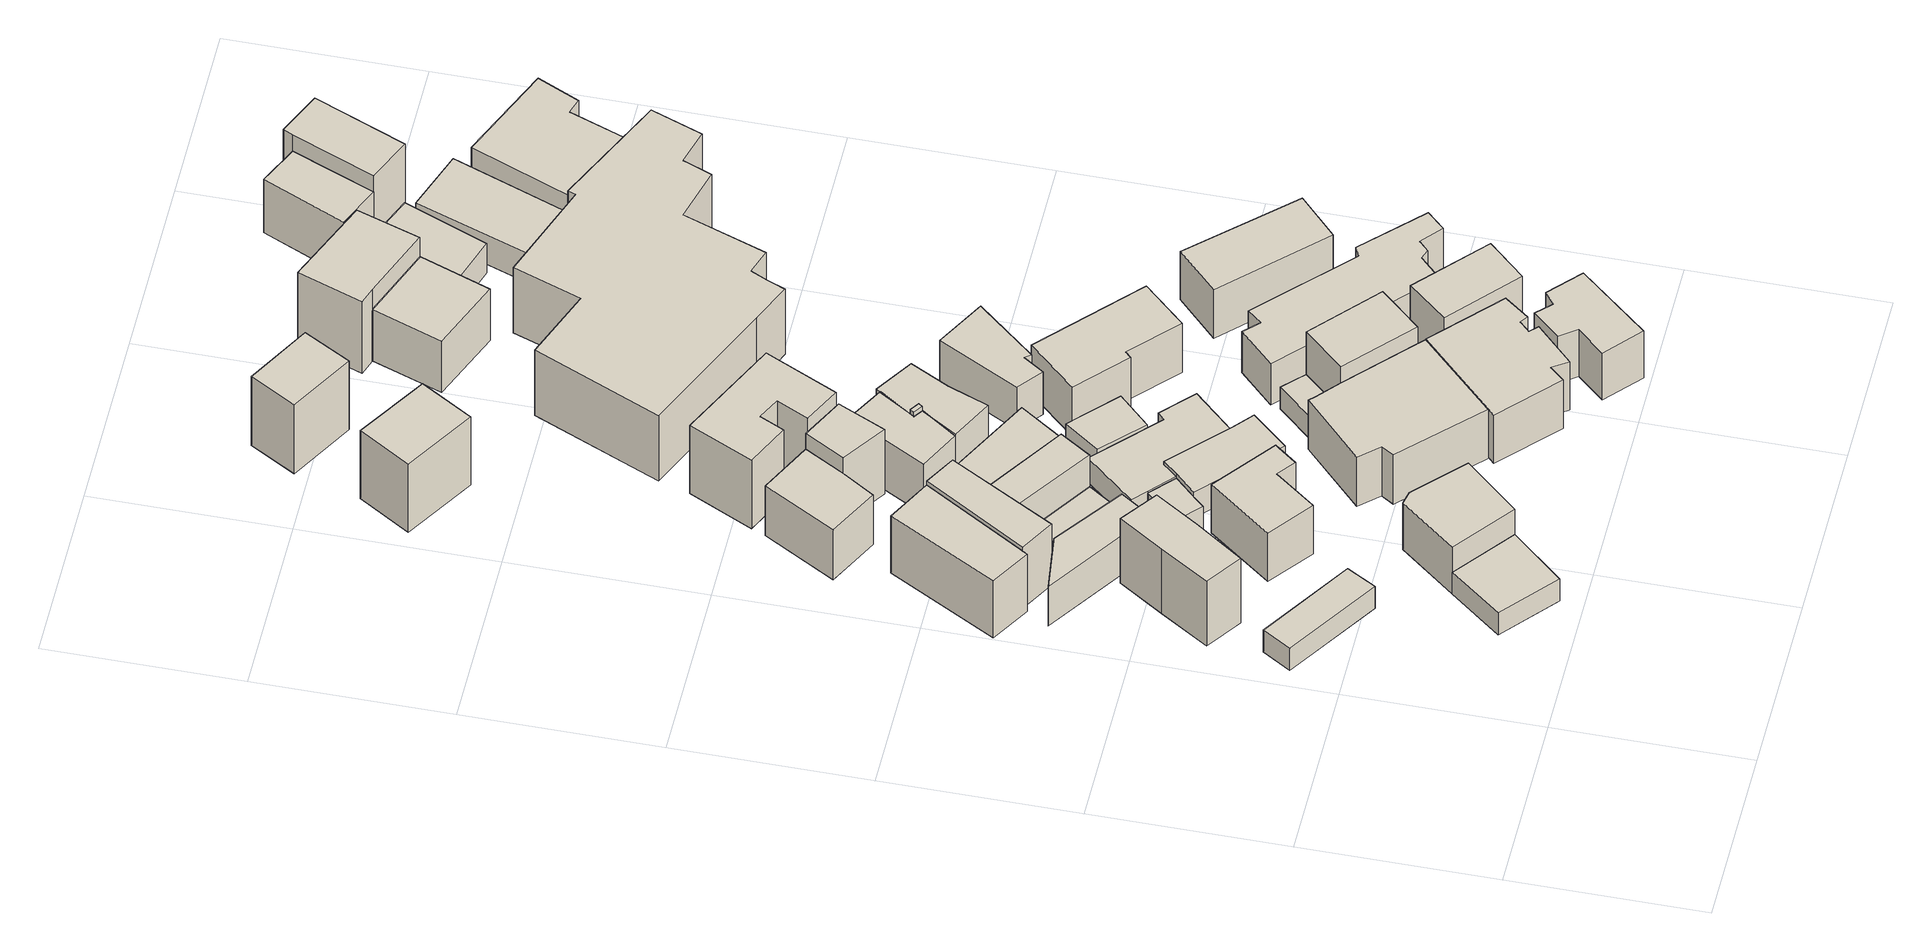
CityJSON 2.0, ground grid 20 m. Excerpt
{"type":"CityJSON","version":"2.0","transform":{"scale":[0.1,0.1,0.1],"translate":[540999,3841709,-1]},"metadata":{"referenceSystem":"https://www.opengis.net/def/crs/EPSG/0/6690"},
"CityObjects":{
"building1":{"type":"Building","attributes":{"class":"3001","BuildingDetailAttribute.specifiedBuildingCoverageRate":0.8,"BuildingDetailAttribute.surveyYear":2017,"BuildingTsunamiRiskAttribute.description":"1","BuildingTsunamiRiskAttribute.rank":"2","BuildingTsunamiRiskAttribute.depth":1.87,"BuildingHighTideRiskAttribute.description":"1","BuildingHighTideRiskAttribute.rank":"4","BuildingHighTideRiskAttribute.depth":6.24,"BuildingIDAttribute.prefecture":"27","BuildingIDAttribute.city":"27113"},"geometry":[{"type":"Solid","lod":"1","boundaries":[[[[0,1,2,3]],[[2,4,5,3]],[[1,6,4,2]],[[0,7,6,1]],[[3,5,7,0]],[[4,6,7,5]]]]}]},
"building2":{"type":"Building","attributes":{"class":"3001","BuildingDetailAttribute.specifiedBuildingCoverageRate":0.8,"BuildingDetailAttribute.surveyYear":2017,"BuildingTsunamiRiskAttribute.description":"1","BuildingTsunamiRiskAttribute.rank":"2","BuildingTsunamiRiskAttribute.depth":1.72,"BuildingHighTideRiskAttribute.description":"1","BuildingHighTideRiskAttribute.rank":"4","BuildingHighTideRiskAttribute.depth":6.09,"BuildingIDAttribute.prefecture":"27","BuildingIDAttribute.city":"27113"},"geometry":[{"type":"Solid","lod":"1","boundaries":[[[[8,9,10,11]],[[10,12,13,11]],[[9,14,12,10]],[[8,15,14,9]],[[11,13,15,8]],[[12,14,15,13]]]]}]},
"building3":{"type":"Building","attributes":{"計測周辺長":21.02,"1/2500図郭":15,"区名":"西淀川区","町丁目名称":"佃１丁目","街区番号":11,"class":"3001","usage":"411","measuredHeight":8.8,"storeysAboveGround":3,"BuildingDetailAttribute.buildingRoofEdgeArea":27.02,"BuildingDetailAttribute.buildingStructureType":"601","BuildingDetailAttribute.buildingStructureOrgType":"1","BuildingDetailAttribute.detailedUsage":"1110","BuildingDetailAttribute.specifiedBuildingCoverageRate":0.8,"BuildingDetailAttribute.surveyYear":2017,"BuildingTsunamiRiskAttribute.description":"1","BuildingTsunamiRiskAttribute.rank":"2","BuildingTsunamiRiskAttribute.depth":2.22,"BuildingHighTideRiskAttribute.description":"1","BuildingHighTideRiskAttribute.rank":"4","BuildingHighTideRiskAttribute.depth":6.58,"BuildingIDAttribute.prefecture":"27","BuildingIDAttribute.city":"27113"},"geometry":[{"type":"Solid","lod":"1","boundaries":[[[[16,17,18,19,20,21]],[[20,22,23,21]],[[19,24,22,20]],[[18,25,24,19]],[[17,26,25,18]],[[16,27,26,17]],[[21,23,27,16]],[[22,24,25,26,27,23]]]]}]},
"building4":{"type":"Building","attributes":{"計測周辺長":35.36,"1/2500図郭":15,"区名":"西淀川区","町丁目名称":"佃１丁目","街区番号":11,"class":"3001","usage":"411","measuredHeight":7.8,"storeysAboveGround":2,"BuildingDetailAttribute.buildingRoofEdgeArea":62.2,"BuildingDetailAttribute.buildingStructureType":"601","BuildingDetailAttribute.buildingStructureOrgType":"1","BuildingDetailAttribute.detailedUsage":"1110","BuildingDetailAttribute.specifiedBuildingCoverageRate":0.8,"BuildingDetailAttribute.surveyYear":2017,"BuildingTsunamiRiskAttribute.description":"1","BuildingTsunamiRiskAttribute.rank":"2","BuildingTsunamiRiskAttribute.depth":2.11,"BuildingHighTideRiskAttribute.description":"1","BuildingHighTideRiskAttribute.rank":"4","BuildingHighTideRiskAttribute.depth":6.47,"BuildingIDAttribute.prefecture":"27","BuildingIDAttribute.city":"27113"},"geometry":[{"type":"Solid","lod":"1","boundaries":[[[[28,29,30,31,32]],[[31,33,34,32]],[[30,35,33,31]],[[29,36,35,30]],[[28,37,36,29]],[[32,34,37,28]],[[33,35,36,37,34]]]]}]},
"building5":{"type":"Building","attributes":{"計測周辺長":31.82,"1/2500図郭":15,"区名":"西淀川区","町丁目名称":"佃１丁目","街区番号":11,"class":"3001","usage":"411","measuredHeight":5.3,"storeysAboveGround":2,"BuildingDetailAttribute.buildingRoofEdgeArea":43.18,"BuildingDetailAttribute.buildingStructureType":"601","BuildingDetailAttribute.buildingStructureOrgType":"1","BuildingDetailAttribute.detailedUsage":"1110","BuildingDetailAttribute.specifiedBuildingCoverageRate":0.8,"BuildingDetailAttribute.surveyYear":2017,"BuildingTsunamiRiskAttribute.description":"1","BuildingTsunamiRiskAttribute.rank":"2","BuildingTsunamiRiskAttribute.depth":2.21,"BuildingHighTideRiskAttribute.description":"1","BuildingHighTideRiskAttribute.rank":"4","BuildingHighTideRiskAttribute.depth":6.57,"BuildingIDAttribute.prefecture":"27","BuildingIDAttribute.city":"27113"},"geometry":[{"type":"Solid","lod":"1","boundaries":[[[[38,39,40,41]],[[40,42,43,41]],[[39,44,42,40]],[[38,45,44,39]],[[41,43,45,38]],[[42,44,45,43]]]]}]},
"building6":{"type":"Building","attributes":{"計測周辺長":23.45,"1/2500図郭":15,"区名":"西淀川区","町丁目名称":"佃１丁目","街区番号":7,"class":"3001","usage":"411","measuredHeight":6.4,"storeysAboveGround":2,"BuildingDetailAttribute.buildingRoofEdgeArea":30.84,"BuildingDetailAttribute.buildingStructureType":"601","BuildingDetailAttribute.buildingStructureOrgType":"1","BuildingDetailAttribute.detailedUsage":"1120","BuildingDetailAttribute.specifiedBuildingCoverageRate":0.8,"BuildingDetailAttribute.surveyYear":2017,"BuildingTsunamiRiskAttribute.description":"1","BuildingTsunamiRiskAttribute.rank":"2","BuildingTsunamiRiskAttribute.depth":1.72,"BuildingHighTideRiskAttribute.description":"1","BuildingHighTideRiskAttribute.rank":"4","BuildingHighTideRiskAttribute.depth":6.09,"BuildingIDAttribute.prefecture":"27","BuildingIDAttribute.city":"27113"},"geometry":[{"type":"Solid","lod":"1","boundaries":[[[[11,46,47,48,8]],[[48,49,50,8]],[[47,51,49,48]],[[46,52,51,47]],[[11,53,52,46]],[[8,50,53,11]],[[49,51,52,53,50]]]]}]},
"building7":{"type":"Building","attributes":{"計測周辺長":32.62,"1/2500図郭":15,"区名":"西淀川区","町丁目名称":"佃１丁目","街区番号":11,"class":"3001","usage":"411","measuredHeight":8.3,"storeysAboveGround":2,"BuildingDetailAttribute.buildingRoofEdgeArea":48.42,"BuildingDetailAttribute.buildingStructureType":"601","BuildingDetailAttribute.buildingStructureOrgType":"1","BuildingDetailAttribute.detailedUsage":"1110","BuildingDetailAttribute.specifiedBuildingCoverageRate":0.8,"BuildingDetailAttribute.surveyYear":2017,"BuildingTsunamiRiskAttribute.description":"1","BuildingTsunamiRiskAttribute.rank":"2","BuildingTsunamiRiskAttribute.depth":2.21,"BuildingHighTideRiskAttribute.description":"1","BuildingHighTideRiskAttribute.rank":"4","BuildingHighTideRiskAttribute.depth":6.57,"BuildingIDAttribute.prefecture":"27","BuildingIDAttribute.city":"27113"},"geometry":[{"type":"Solid","lod":"1","boundaries":[[[[54,55,28,32]],[[28,56,57,32]],[[55,58,56,28]],[[54,59,58,55]],[[32,57,59,54]],[[56,58,59,57]]]]}]},
"building8":{"type":"Building","attributes":{"class":"3001","measuredHeight":6.6,"BuildingDetailAttribute.specifiedBuildingCoverageRate":0.8,"BuildingDetailAttribute.surveyYear":2017,"BuildingTsunamiRiskAttribute.description":"1","BuildingTsunamiRiskAttribute.rank":"2","BuildingTsunamiRiskAttribute.depth":2.09,"BuildingHighTideRiskAttribute.description":"1","BuildingHighTideRiskAttribute.rank":"4","BuildingHighTideRiskAttribute.depth":6.46,"BuildingIDAttribute.prefecture":"27","BuildingIDAttribute.city":"27113"},"geometry":[{"type":"Solid","lod":"1","boundaries":[[[[60,61,62,63,64,65]],[[64,66,67,65]],[[63,68,66,64]],[[62,69,68,63]],[[61,70,69,62]],[[60,71,70,61]],[[65,67,71,60]],[[66,68,69,70,71,67]]]]}]},
"building9":{"type":"Building","attributes":{"class":"3001","BuildingDetailAttribute.specifiedBuildingCoverageRate":0.8,"BuildingDetailAttribute.surveyYear":2017,"BuildingTsunamiRiskAttribute.description":"1","BuildingTsunamiRiskAttribute.rank":"2","BuildingTsunamiRiskAttribute.depth":2.14,"BuildingHighTideRiskAttribute.description":"1","BuildingHighTideRiskAttribute.rank":"4","BuildingHighTideRiskAttribute.depth":6.5,"BuildingIDAttribute.prefecture":"27","BuildingIDAttribute.city":"27113"},"geometry":[{"type":"Solid","lod":"1","boundaries":[[[[38,41,72,73]],[[72,74,75,73]],[[41,76,74,72]],[[38,77,76,41]],[[73,75,77,38]],[[74,76,77,75]]]]}]},
"building10":{"type":"Building","attributes":{"class":"3001","BuildingDetailAttribute.specifiedBuildingCoverageRate":0.8,"BuildingDetailAttribute.surveyYear":2017,"BuildingTsunamiRiskAttribute.description":"1","BuildingTsunamiRiskAttribute.rank":"2","BuildingTsunamiRiskAttribute.depth":2.13,"BuildingHighTideRiskAttribute.description":"1","BuildingHighTideRiskAttribute.rank":"4","BuildingHighTideRiskAttribute.depth":6.5,"BuildingIDAttribute.prefecture":"27","BuildingIDAttribute.city":"27113"},"geometry":[{"type":"Solid","lod":"1","boundaries":[[[[78,79,80,81,82]],[[81,83,84,82]],[[80,85,83,81]],[[79,86,85,80]],[[78,87,86,79]],[[82,84,87,78]],[[83,85,86,87,84]]]]}]},
"building11":{"type":"Building","attributes":{"計測周辺長":28.84,"1/2500図郭":15,"区名":"西淀川区","町丁目名称":"佃１丁目","街区番号":11,"class":"3001","usage":"411","measuredHeight":6.7,"storeysAboveGround":2,"BuildingDetailAttribute.buildingRoofEdgeArea":50.83,"BuildingDetailAttribute.buildingStructureType":"601","BuildingDetailAttribute.buildingStructureOrgType":"1","BuildingDetailAttribute.detailedUsage":"1110","BuildingDetailAttribute.specifiedBuildingCoverageRate":0.8,"BuildingDetailAttribute.surveyYear":2017,"BuildingTsunamiRiskAttribute.description":"1","BuildingTsunamiRiskAttribute.rank":"2","BuildingTsunamiRiskAttribute.depth":2.17,"BuildingHighTideRiskAttribute.description":"1","BuildingHighTideRiskAttribute.rank":"4","BuildingHighTideRiskAttribute.depth":6.53,"BuildingIDAttribute.prefecture":"27","BuildingIDAttribute.city":"27113"},"geometry":[{"type":"Solid","lod":"1","boundaries":[[[[88,89,90,91,92]],[[91,93,94,92]],[[90,95,93,91]],[[89,96,95,90]],[[88,97,96,89]],[[92,94,97,88]],[[93,95,96,97,94]]]]}]},
"building12":{"type":"Building","attributes":{"計測周辺長":25.77,"1/2500図郭":15,"区名":"西淀川区","町丁目名称":"佃１丁目","街区番号":11,"class":"3001","usage":"411","measuredHeight":7.3,"storeysAboveGround":2,"BuildingDetailAttribute.buildingRoofEdgeArea":33.67,"BuildingDetailAttribute.buildingStructureType":"601","BuildingDetailAttribute.buildingStructureOrgType":"1","BuildingDetailAttribute.detailedUsage":"1110","BuildingDetailAttribute.specifiedBuildingCoverageRate":0.8,"BuildingDetailAttribute.surveyYear":2017,"BuildingTsunamiRiskAttribute.description":"1","BuildingTsunamiRiskAttribute.rank":"2","BuildingTsunamiRiskAttribute.depth":2.14,"BuildingHighTideRiskAttribute.description":"1","BuildingHighTideRiskAttribute.rank":"4","BuildingHighTideRiskAttribute.depth":6.5,"BuildingIDAttribute.prefecture":"27","BuildingIDAttribute.city":"27113"},"geometry":[{"type":"Solid","lod":"1","boundaries":[[[[98,73,99,100]],[[99,101,102,100]],[[73,103,101,99]],[[98,104,103,73]],[[100,102,104,98]],[[101,103,104,102]]]]}]},
"building13":{"type":"Building","attributes":{"計測周辺長":28.79,"1/2500図郭":15,"区名":"西淀川区","町丁目名称":"佃１丁目","街区番号":11,"class":"3001","usage":"411","measuredHeight":6.9,"storeysAboveGround":2,"BuildingDetailAttribute.buildingRoofEdgeArea":46.48,"BuildingDetailAttribute.buildingStructureType":"601","BuildingDetailAttribute.buildingStructureOrgType":"1","BuildingDetailAttribute.detailedUsage":"1110","BuildingDetailAttribute.specifiedBuildingCoverageRate":0.8,"BuildingDetailAttribute.surveyYear":2017,"BuildingTsunamiRiskAttribute.description":"1","BuildingTsunamiRiskAttribute.rank":"2","BuildingTsunamiRiskAttribute.depth":2.17,"BuildingHighTideRiskAttribute.description":"1","BuildingHighTideRiskAttribute.rank":"4","BuildingHighTideRiskAttribute.depth":6.53,"BuildingIDAttribute.prefecture":"27","BuildingIDAttribute.city":"27113"},"geometry":[{"type":"Solid","lod":"1","boundaries":[[[[100,105,106,98]],[[106,107,108,98]],[[105,109,107,106]],[[100,110,109,105]],[[98,108,110,100]],[[107,109,110,108]]]]}]},
"building14":{"type":"Building","attributes":{"class":"3001","measuredHeight":3.5,"BuildingDetailAttribute.specifiedBuildingCoverageRate":0.8,"BuildingDetailAttribute.surveyYear":2017,"BuildingTsunamiRiskAttribute.description":"1","BuildingTsunamiRiskAttribute.rank":"2","BuildingTsunamiRiskAttribute.depth":1.96,"BuildingHighTideRiskAttribute.description":"1","BuildingHighTideRiskAttribute.rank":"4","BuildingHighTideRiskAttribute.depth":6.33,"BuildingIDAttribute.prefecture":"27","BuildingIDAttribute.city":"27113"},"geometry":[{"type":"Solid","lod":"1","boundaries":[[[[111,112,113,114,115,116]],[[115,117,118,116]],[[114,119,117,115]],[[113,120,119,114]],[[112,121,120,113]],[[111,122,121,112]],[[116,118,122,111]],[[117,119,120,121,122,118]]]]}]},
"building15":{"type":"Building","attributes":{"計測周辺長":20.24,"1/2500図郭":15,"区名":"西淀川区","町丁目名称":"佃１丁目","街区番号":11,"class":"3001","usage":"401","measuredHeight":8.7,"storeysAboveGround":3,"BuildingDetailAttribute.buildingRoofEdgeArea":25.49,"BuildingDetailAttribute.buildingStructureType":"601","BuildingDetailAttribute.buildingStructureOrgType":"1","BuildingDetailAttribute.detailedUsage":"1310","BuildingDetailAttribute.specifiedBuildingCoverageRate":0.8,"BuildingDetailAttribute.surveyYear":2017,"BuildingTsunamiRiskAttribute.description":"1","BuildingTsunamiRiskAttribute.rank":"2","BuildingTsunamiRiskAttribute.depth":2.09,"BuildingHighTideRiskAttribute.description":"1","BuildingHighTideRiskAttribute.rank":"4","BuildingHighTideRiskAttribute.depth":6.45,"BuildingIDAttribute.prefecture":"27","BuildingIDAttribute.city":"27113"},"geometry":[{"type":"Solid","lod":"1","boundaries":[[[[123,124,125,126]],[[125,127,128,126]],[[124,129,127,125]],[[123,130,129,124]],[[126,128,130,123]],[[127,129,130,128]]]]}]},
"building16":{"type":"Building","attributes":{"計測周辺長":44.65,"1/2500図郭":15,"区名":"西淀川区","町丁目名称":"佃１丁目","街区番号":11,"class":"3001","usage":"411","measuredHeight":3.3,"storeysAboveGround":1,"BuildingDetailAttribute.buildingRoofEdgeArea":88.64,"BuildingDetailAttribute.buildingStructureType":"601","BuildingDetailAttribute.buildingStructureOrgType":"1","BuildingDetailAttribute.detailedUsage":"1110","BuildingDetailAttribute.specifiedBuildingCoverageRate":0.8,"BuildingDetailAttribute.surveyYear":2017,"BuildingTsunamiRiskAttribute.description":"1","BuildingTsunamiRiskAttribute.rank":"2","BuildingTsunamiRiskAttribute.depth":1.96,"BuildingHighTideRiskAttribute.description":"1","BuildingHighTideRiskAttribute.rank":"4","BuildingHighTideRiskAttribute.depth":6.33,"BuildingIDAttribute.prefecture":"27","BuildingIDAttribute.city":"27113"},"geometry":[{"type":"Solid","lod":"1","boundaries":[[[[131,132,133,134,135,136,137,138,139]],[[138,140,141,139]],[[137,142,140,138]],[[136,143,142,137]],[[135,144,143,136]],[[134,145,144,135]],[[133,146,145,134]],[[132,147,146,133]],[[131,148,147,132]],[[139,141,148,131]],[[140,142,143,144,145,146,147,148,141]]]]}]},
"building17":{"type":"Building","attributes":{"計測周辺長":47.45,"1/2500図郭":15,"区名":"西淀川区","町丁目名称":"佃１丁目","街区番号":9,"class":"3001","usage":"411","measuredHeight":6.7,"storeysAboveGround":2,"BuildingDetailAttribute.buildingRoofEdgeArea":137.1,"BuildingDetailAttribute.buildingStructureType":"601","BuildingDetailAttribute.buildingStructureOrgType":"1","BuildingDetailAttribute.detailedUsage":"1110","BuildingDetailAttribute.specifiedBuildingCoverageRate":0.8,"BuildingDetailAttribute.surveyYear":2017,"BuildingTsunamiRiskAttribute.description":"1","BuildingTsunamiRiskAttribute.rank":"2","BuildingTsunamiRiskAttribute.depth":1.81,"BuildingHighTideRiskAttribute.description":"1","BuildingHighTideRiskAttribute.rank":"4","BuildingHighTideRiskAttribute.depth":6.18,"BuildingIDAttribute.prefecture":"27","BuildingIDAttribute.city":"27113"},"geometry":[{"type":"Solid","lod":"1","boundaries":[[[[149,150,151,152,153,154,155,156,157]],[[156,158,159,157]],[[155,160,158,156]],[[154,161,160,155]],[[153,162,161,154]],[[152,163,162,153]],[[151,164,163,152]],[[150,165,164,151]],[[149,166,165,150]],[[157,159,166,149]],[[158,160,161,162,163,164,165,166,159]]]]}]},
"building18":{"type":"Building","attributes":{"計測周辺長":28.26,"1/2500図郭":15,"区名":"西淀川区","町丁目名称":"佃１丁目","街区番号":11,"class":"3001","usage":"411","measuredHeight":6.7,"storeysAboveGround":2,"BuildingDetailAttribute.buildingRoofEdgeArea":42.06,"BuildingDetailAttribute.buildingStructureType":"601","BuildingDetailAttribute.buildingStructureOrgType":"1","BuildingDetailAttribute.detailedUsage":"1110","BuildingDetailAttribute.specifiedBuildingCoverageRate":0.8,"BuildingDetailAttribute.surveyYear":2017,"BuildingTsunamiRiskAttribute.description":"1","BuildingTsunamiRiskAttribute.rank":"2","BuildingTsunamiRiskAttribute.depth":2.09,"BuildingHighTideRiskAttribute.description":"1","BuildingHighTideRiskAttribute.rank":"4","BuildingHighTideRiskAttribute.depth":6.45,"BuildingIDAttribute.prefecture":"27","BuildingIDAttribute.city":"27113"},"geometry":[{"type":"Solid","lod":"1","boundaries":[[[[167,168,169,170,171,172,173,174]],[[173,175,176,174]],[[172,177,175,173]],[[171,178,177,172]],[[170,179,178,171]],[[169,180,179,170]],[[168,181,180,169]],[[167,182,181,168]],[[174,176,182,167]],[[175,177,178,179,180,181,182,176]]]]}]},
"building19":{"type":"Building","attributes":{"計測周辺長":45.78,"1/2500図郭":15,"区名":"西淀川区","町丁目名称":"佃１丁目","街区番号":11,"class":"3001","usage":"411","measuredHeight":9.3,"storeysAboveGround":3,"BuildingDetailAttribute.buildingRoofEdgeArea":83.66,"BuildingDetailAttribute.buildingStructureType":"601","BuildingDetailAttribute.buildingStructureOrgType":"1","BuildingDetailAttribute.detailedUsage":"1110","BuildingDetailAttribute.specifiedBuildingCoverageRate":0.8,"BuildingDetailAttribute.surveyYear":2017,"BuildingTsunamiRiskAttribute.description":"1","BuildingTsunamiRiskAttribute.rank":"2","BuildingTsunamiRiskAttribute.depth":1.96,"BuildingHighTideRiskAttribute.description":"1","BuildingHighTideRiskAttribute.rank":"4","BuildingHighTideRiskAttribute.depth":6.31,"BuildingIDAttribute.prefecture":"27","BuildingIDAttribute.city":"27113"},"geometry":[{"type":"Solid","lod":"1","boundaries":[[[[183,184,185,186,187,188,189,190]],[[189,191,192,190]],[[188,193,191,189]],[[187,194,193,188]],[[186,195,194,187]],[[185,196,195,186]],[[184,197,196,185]],[[183,198,197,184]],[[190,192,198,183]],[[191,193,194,195,196,197,198,192]]]]}]},
"building20":{"type":"Building","attributes":{"class":"3001","measuredHeight":9.3,"BuildingDetailAttribute.specifiedBuildingCoverageRate":0.8,"BuildingDetailAttribute.surveyYear":2017,"BuildingTsunamiRiskAttribute.description":"1","BuildingTsunamiRiskAttribute.rank":"2","BuildingTsunamiRiskAttribute.depth":2.37,"BuildingHighTideRiskAttribute.description":"1","BuildingHighTideRiskAttribute.rank":"4","BuildingHighTideRiskAttribute.depth":6.72,"BuildingIDAttribute.prefecture":"27","BuildingIDAttribute.city":"27113"},"geometry":[{"type":"Solid","lod":"1","boundaries":[[[[199,200,201,202]],[[201,203,204,202]],[[200,205,203,201]],[[199,206,205,200]],[[202,204,206,199]],[[203,205,206,204]]]]}]},
"building21":{"type":"Building","attributes":{"class":"3001","measuredHeight":7.2,"BuildingDetailAttribute.specifiedBuildingCoverageRate":0.8,"BuildingDetailAttribute.surveyYear":2017,"BuildingTsunamiRiskAttribute.description":"1","BuildingTsunamiRiskAttribute.rank":"2","BuildingTsunamiRiskAttribute.depth":2.09,"BuildingHighTideRiskAttribute.description":"1","BuildingHighTideRiskAttribute.rank":"4","BuildingHighTideRiskAttribute.depth":6.45,"BuildingIDAttribute.prefecture":"27","BuildingIDAttribute.city":"27113"},"geometry":[{"type":"Solid","lod":"1","boundaries":[[[[207,208,209,210]],[[209,211,212,210]],[[208,213,211,209]],[[207,214,213,208]],[[210,212,214,207]],[[211,213,214,212]]]]}]},
"building22":{"type":"Building","attributes":{"計測周辺長":55.3,"1/2500図郭":15,"区名":"西淀川区","町丁目名称":"佃１丁目","街区番号":11,"class":"3001","usage":"411","storeysAboveGround":2,"BuildingDetailAttribute.buildingRoofEdgeArea":134.64,"BuildingDetailAttribute.buildingStructureType":"601","BuildingDetailAttribute.buildingStructureOrgType":"1","BuildingDetailAttribute.detailedUsage":"1110","BuildingDetailAttribute.specifiedBuildingCoverageRate":0.8,"BuildingDetailAttribute.surveyYear":2017,"BuildingTsunamiRiskAttribute.description":"1","BuildingTsunamiRiskAttribute.rank":"2","BuildingTsunamiRiskAttribute.depth":2.03,"BuildingHighTideRiskAttribute.description":"1","BuildingHighTideRiskAttribute.rank":"4","BuildingHighTideRiskAttribute.depth":6.39,"BuildingIDAttribute.prefecture":"27","BuildingIDAttribute.city":"27113"},"geometry":[{"type":"Solid","lod":"1","boundaries":[[[[215,216,217,218]],[[217,219,220,218]],[[216,221,219,217]],[[215,222,221,216]],[[218,220,222,215]],[[219,221,222,220]]]]}]},
"building23":{"type":"Building","attributes":{"計測周辺長":29,"1/2500図郭":15,"区名":"西淀川区","町丁目名称":"佃１丁目","街区番号":11,"class":"3001","usage":"411","measuredHeight":6.7,"storeysAboveGround":2,"BuildingDetailAttribute.buildingRoofEdgeArea":42.16,"BuildingDetailAttribute.buildingStructureType":"601","BuildingDetailAttribute.buildingStructureOrgType":"1","BuildingDetailAttribute.detailedUsage":"1110","BuildingDetailAttribute.specifiedBuildingCoverageRate":0.8,"BuildingDetailAttribute.surveyYear":2017,"BuildingTsunamiRiskAttribute.description":"1","BuildingTsunamiRiskAttribute.rank":"2","BuildingTsunamiRiskAttribute.depth":2.08,"BuildingHighTideRiskAttribute.description":"1","BuildingHighTideRiskAttribute.rank":"4","BuildingHighTideRiskAttribute.depth":6.44,"BuildingIDAttribute.prefecture":"27","BuildingIDAttribute.city":"27113"},"geometry":[{"type":"Solid","lod":"1","boundaries":[[[[223,224,225,226,227,228,229,230,231,232,233,234]],[[233,235,182,234]],[[232,180,235,233]],[[231,236,180,232]],[[230,179,236,231]],[[229,237,179,230]],[[228,238,237,229]],[[227,239,238,228]],[[226,240,239,227]],[[225,241,240,226]],[[224,176,241,225]],[[223,242,176,224]],[[234,182,242,223]],[[235,180,236,179,237,238,239,240,241,176,242,182]]]]}]},
"building24":{"type":"Building","attributes":{"計測周辺長":32.91,"1/2500図郭":15,"区名":"西淀川区","町丁目名称":"佃１丁目","街区番号":9,"class":"3001","usage":"412","storeysAboveGround":2,"BuildingDetailAttribute.buildingRoofEdgeArea":63.81,"BuildingDetailAttribute.buildingStructureType":"601","BuildingDetailAttribute.buildingStructureOrgType":"1","BuildingDetailAttribute.detailedUsage":"1130","BuildingDetailAttribute.specifiedBuildingCoverageRate":0.8,"BuildingDetailAttribute.surveyYear":2017,"BuildingTsunamiRiskAttribute.description":"1","BuildingTsunamiRiskAttribute.rank":"2","BuildingTsunamiRiskAttribute.depth":1.66,"BuildingHighTideRiskAttribute.description":"1","BuildingHighTideRiskAttribute.rank":"4","BuildingHighTideRiskAttribute.depth":6.04,"BuildingIDAttribute.prefecture":"27","BuildingIDAttribute.city":"27113"},"geometry":[{"type":"Solid","lod":"1","boundaries":[[[[243,244,245,246]],[[245,247,248,246]],[[244,249,247,245]],[[243,250,249,244]],[[246,248,250,243]],[[247,249,250,248]]]]}]},
"building25":{"type":"Building","attributes":{"計測周辺長":44.73,"1/2500図郭":15,"区名":"西淀川区","町丁目名称":"佃１丁目","街区番号":9,"class":"3001","usage":"411","measuredHeight":6.6,"storeysAboveGround":2,"BuildingDetailAttribute.buildingRoofEdgeArea":108.08,"BuildingDetailAttribute.buildingStructureType":"601","BuildingDetailAttribute.buildingStructureOrgType":"1","BuildingDetailAttribute.detailedUsage":"1110","BuildingDetailAttribute.specifiedBuildingCoverageRate":0.8,"BuildingDetailAttribute.surveyYear":2017,"BuildingTsunamiRiskAttribute.description":"1","BuildingTsunamiRiskAttribute.rank":"2","BuildingTsunamiRiskAttribute.depth":1.62,"BuildingHighTideRiskAttribute.description":"1","BuildingHighTideRiskAttribute.rank":"4","BuildingHighTideRiskAttribute.depth":6,"BuildingIDAttribute.prefecture":"27","BuildingIDAttribute.city":"27113"},"geometry":[{"type":"Solid","lod":"1","boundaries":[[[[251,252,253,254,255,256,257,258,259,260,261]],[[260,262,263,261]],[[259,264,262,260]],[[258,265,264,259]],[[257,266,265,258]],[[256,267,266,257]],[[255,268,267,256]],[[254,269,268,255]],[[253,270,269,254]],[[252,271,270,253]],[[251,272,271,252]],[[261,263,272,251]],[[262,264,265,266,267,268,269,270,271,272,263]]]]}]},
"building26":{"type":"Building","attributes":{"計測周辺長":32.91,"1/2500図郭":15,"区名":"西淀川区","町丁目名称":"佃１丁目","街区番号":9,"class":"3001","usage":"412","measuredHeight":8.8,"storeysAboveGround":2,"BuildingDetailAttribute.buildingRoofEdgeArea":63.81,"BuildingDetailAttribute.buildingStructureType":"601","BuildingDetailAttribute.buildingStructureOrgType":"1","BuildingDetailAttribute.detailedUsage":"1130","BuildingDetailAttribute.specifiedBuildingCoverageRate":0.8,"BuildingDetailAttribute.surveyYear":2017,"BuildingTsunamiRiskAttribute.description":"1","BuildingTsunamiRiskAttribute.rank":"2","BuildingTsunamiRiskAttribute.depth":1.66,"BuildingHighTideRiskAttribute.description":"1","BuildingHighTideRiskAttribute.rank":"4","BuildingHighTideRiskAttribute.depth":6.04,"BuildingIDAttribute.prefecture":"27","BuildingIDAttribute.city":"27113"},"geometry":[{"type":"Solid","lod":"1","boundaries":[[[[244,273,274,245]],[[274,275,276,245]],[[273,277,275,274]],[[244,278,277,273]],[[245,276,278,244]],[[275,277,278,276]]]]}]},
"building27":{"type":"Building","attributes":{"計測周辺長":31.89,"1/2500図郭":15,"区名":"西淀川区","町丁目名称":"佃１丁目","街区番号":9,"class":"3001","usage":"411","measuredHeight":6.4,"storeysAboveGround":2,"BuildingDetailAttribute.buildingRoofEdgeArea":52.34,"BuildingDetailAttribute.buildingStructureType":"601","BuildingDetailAttribute.buildingStructureOrgType":"1","BuildingDetailAttribute.detailedUsage":"1110","BuildingDetailAttribute.specifiedBuildingCoverageRate":0.8,"BuildingDetailAttribute.surveyYear":2017,"BuildingTsunamiRiskAttribute.description":"1","BuildingTsunamiRiskAttribute.rank":"2","BuildingTsunamiRiskAttribute.depth":1.39,"BuildingHighTideRiskAttribute.description":"1","BuildingHighTideRiskAttribute.rank":"4","BuildingHighTideRiskAttribute.depth":5.77,"BuildingIDAttribute.prefecture":"27","BuildingIDAttribute.city":"27113"},"geometry":[{"type":"Solid","lod":"1","boundaries":[[[[279,280,281,282,283,284,285,286]],[[285,287,288,286]],[[284,289,287,285]],[[283,290,289,284]],[[282,291,290,283]],[[281,292,291,282]],[[280,293,292,281]],[[279,294,293,280]],[[286,288,294,279]],[[287,289,290,291,292,293,294,288]]]]}]},
"building28":{"type":"Building","attributes":{"class":"3001","measuredHeight":9.3,"BuildingDetailAttribute.specifiedBuildingCoverageRate":0.8,"BuildingDetailAttribute.surveyYear":2017,"BuildingTsunamiRiskAttribute.description":"1","BuildingTsunamiRiskAttribute.rank":"2","BuildingTsunamiRiskAttribute.depth":2.22,"BuildingHighTideRiskAttribute.description":"1","BuildingHighTideRiskAttribute.rank":"4","BuildingHighTideRiskAttribute.depth":6.57,"BuildingIDAttribute.prefecture":"27","BuildingIDAttribute.city":"27113"},"geometry":[{"type":"Solid","lod":"1","boundaries":[[[[295,296,297,298]],[[297,299,300,298]],[[296,301,299,297]],[[295,302,301,296]],[[298,300,302,295]],[[299,301,302,300]]]]}]},
"building29":{"type":"Building","attributes":{"計測周辺長":55.3,"1/2500図郭":15,"区名":"西淀川区","町丁目名称":"佃１丁目","街区番号":11,"class":"3001","usage":"411","measuredHeight":6.8,"storeysAboveGround":2,"BuildingDetailAttribute.buildingRoofEdgeArea":134.64,"BuildingDetailAttribute.buildingStructureType":"601","BuildingDetailAttribute.buildingStructureOrgType":"1","BuildingDetailAttribute.detailedUsage":"1110","BuildingDetailAttribute.specifiedBuildingCoverageRate":0.8,"BuildingDetailAttribute.surveyYear":2017,"BuildingTsunamiRiskAttribute.description":"1","BuildingTsunamiRiskAttribute.rank":"2","BuildingTsunamiRiskAttribute.depth":1.81,"BuildingHighTideRiskAttribute.description":"1","BuildingHighTideRiskAttribute.rank":"4","BuildingHighTideRiskAttribute.depth":6.18,"BuildingIDAttribute.prefecture":"27","BuildingIDAttribute.city":"27113"},"geometry":[{"type":"Solid","lod":"1","boundaries":[[[[303,304,305,306,307,308]],[[307,309,310,308]],[[306,311,309,307]],[[305,312,311,306]],[[304,313,312,305]],[[303,314,313,304]],[[308,310,314,303]],[[309,311,312,313,314,310]]]]}]},
"building30":{"type":"Building","attributes":{"計測周辺長":29.59,"1/2500図郭":15,"区名":"西淀川区","町丁目名称":"佃１丁目","街区番号":11,"class":"3001","usage":"411","measuredHeight":5.8,"storeysAboveGround":2,"BuildingDetailAttribute.buildingRoofEdgeArea":44.9,"BuildingDetailAttribute.buildingStructureType":"601","BuildingDetailAttribute.buildingStructureOrgType":"1","BuildingDetailAttribute.detailedUsage":"1110","BuildingDetailAttribute.specifiedBuildingCoverageRate":0.8,"BuildingDetailAttribute.surveyYear":2017,"BuildingTsunamiRiskAttribute.description":"1","BuildingTsunamiRiskAttribute.rank":"2","BuildingTsunamiRiskAttribute.depth":2.08,"BuildingHighTideRiskAttribute.description":"1","BuildingHighTideRiskAttribute.rank":"4","BuildingHighTideRiskAttribute.depth":6.44,"BuildingIDAttribute.prefecture":"27","BuildingIDAttribute.city":"27113"},"geometry":[{"type":"Solid","lod":"1","boundaries":[[[[315,316,317,318,319,320]],[[319,321,322,320]],[[318,323,321,319]],[[317,324,323,318]],[[316,325,324,317]],[[315,326,325,316]],[[320,322,326,315]],[[321,323,324,325,326,322]]]]}]},
"building31":{"type":"Building","attributes":{"計測周辺長":28.68,"1/2500図郭":15,"区名":"西淀川区","町丁目名称":"佃１丁目","街区番号":9,"class":"3001","usage":"411","measuredHeight":6.8,"storeysAboveGround":1,"BuildingDetailAttribute.buildingRoofEdgeArea":47.59,"BuildingDetailAttribute.buildingStructureType":"601","BuildingDetailAttribute.buildingStructureOrgType":"1","BuildingDetailAttribute.detailedUsage":"1110","BuildingDetailAttribute.specifiedBuildingCoverageRate":0.8,"BuildingDetailAttribute.surveyYear":2017,"BuildingTsunamiRiskAttribute.description":"1","BuildingTsunamiRiskAttribute.rank":"2","BuildingTsunamiRiskAttribute.depth":1.34,"BuildingHighTideRiskAttribute.description":"1","BuildingHighTideRiskAttribute.rank":"4","BuildingHighTideRiskAttribute.depth":5.72,"BuildingIDAttribute.prefecture":"27","BuildingIDAttribute.city":"27113"},"geometry":[{"type":"Solid","lod":"1","boundaries":[[[[327,328,329,330]],[[329,331,332,330]],[[328,333,331,329]],[[327,334,333,328]],[[330,332,334,327]],[[331,333,334,332]]]]}]},
"building32":{"type":"Building","attributes":{"計測周辺長":60.95,"1/2500図郭":15,"区名":"西淀川区","町丁目名称":"佃１丁目","街区番号":9,"class":"3001","usage":"411","measuredHeight":5.7,"storeysAboveGround":2,"BuildingDetailAttribute.buildingRoofEdgeArea":141.91,"BuildingDetailAttribute.buildingStructureType":"601","BuildingDetailAttribute.buildingStructureOrgType":"1","BuildingDetailAttribute.detailedUsage":"1110","BuildingDetailAttribute.specifiedBuildingCoverageRate":0.8,"BuildingDetailAttribute.surveyYear":2017,"BuildingTsunamiRiskAttribute.description":"1","BuildingTsunamiRiskAttribute.rank":"2","BuildingTsunamiRiskAttribute.depth":1.51,"BuildingHighTideRiskAttribute.description":"1","BuildingHighTideRiskAttribute.rank":"4","BuildingHighTideRiskAttribute.depth":5.89,"BuildingIDAttribute.prefecture":"27","BuildingIDAttribute.city":"27113"},"geometry":[{"type":"Solid","lod":"1","boundaries":[[[[335,336,337,338,339,340,341,342,343,344,345,346]],[[345,347,348,346]],[[344,349,347,345]],[[343,350,349,344]],[[342,351,350,343]],[[341,352,351,342]],[[340,353,352,341]],[[339,354,353,340]],[[338,355,354,339]],[[337,356,355,338]],[[336,357,356,337]],[[335,358,357,336]],[[346,348,358,335]],[[347,349,350,351,352,353,354,355,356,357,358,348]]]]}]},
"building33":{"type":"Building","attributes":{"計測周辺長":31.66,"1/2500図郭":15,"区名":"西淀川区","町丁目名称":"佃１丁目","街区番号":11,"class":"3001","usage":"411","measuredHeight":7,"storeysAboveGround":2,"BuildingDetailAttribute.buildingRoofEdgeArea":62.6,"BuildingDetailAttribute.buildingStructureType":"601","BuildingDetailAttribute.buildingStructureOrgType":"1","BuildingDetailAttribute.detailedUsage":"1110","BuildingDetailAttribute.specifiedBuildingCoverageRate":0.8,"BuildingDetailAttribute.surveyYear":2017,"BuildingTsunamiRiskAttribute.description":"1","BuildingTsunamiRiskAttribute.rank":"2","BuildingTsunamiRiskAttribute.depth":1.95,"BuildingHighTideRiskAttribute.description":"1","BuildingHighTideRiskAttribute.rank":"4","BuildingHighTideRiskAttribute.depth":6.3,"BuildingIDAttribute.prefecture":"27","BuildingIDAttribute.city":"27113"},"geometry":[{"type":"Solid","lod":"1","boundaries":[[[[359,360,361,362,363]],[[362,364,365,363]],[[361,366,364,362]],[[360,367,366,361]],[[359,368,367,360]],[[363,365,368,359]],[[364,366,367,368,365]]]]}]},
"building34":{"type":"Building","attributes":{"計測周辺長":37.85,"1/2500図郭":15,"区名":"西淀川区","町丁目名称":"佃１丁目","街区番号":9,"class":"3001","usage":"411","measuredHeight":6.6,"storeysAboveGround":2,"BuildingDetailAttribute.buildingRoofEdgeArea":75.06,"BuildingDetailAttribute.buildingStructureType":"601","BuildingDetailAttribute.buildingStructureOrgType":"1","BuildingDetailAttribute.detailedUsage":"1110","BuildingDetailAttribute.specifiedBuildingCoverageRate":0.8,"BuildingDetailAttribute.surveyYear":2017,"BuildingTsunamiRiskAttribute.description":"1","BuildingTsunamiRiskAttribute.rank":"2","BuildingTsunamiRiskAttribute.depth":1.64,"BuildingHighTideRiskAttribute.description":"1","BuildingHighTideRiskAttribute.rank":"4","BuildingHighTideRiskAttribute.depth":6.01,"BuildingIDAttribute.prefecture":"27","BuildingIDAttribute.city":"27113"},"geometry":[{"type":"Solid","lod":"1","boundaries":[[[[369,370,371,372]],[[371,373,374,372]],[[370,375,373,371]],[[369,376,375,370]],[[372,374,376,369]],[[373,375,376,374]]]]}]},
"building35":{"type":"Building","attributes":{"計測周辺長":109.01,"1/2500図郭":15,"区名":"西淀川区","町丁目名称":"佃１丁目","街区番号":11,"class":"3001","usage":"422","measuredHeight":8.9,"storeysAboveGround":2,"BuildingDetailAttribute.buildingRoofEdgeArea":516.52,"BuildingDetailAttribute.buildingStructureType":"610","BuildingDetailAttribute.buildingStructureOrgType":"2","BuildingDetailAttribute.detailedUsage":"1409","BuildingDetailAttribute.specifiedBuildingCoverageRate":0.8,"BuildingDetailAttribute.surveyYear":2017,"BuildingTsunamiRiskAttribute.description":"1","BuildingTsunamiRiskAttribute.rank":"2","BuildingTsunamiRiskAttribute.depth":1.85,"BuildingHighTideRiskAttribute.description":"1","BuildingHighTideRiskAttribute.rank":"4","BuildingHighTideRiskAttribute.depth":6.2,"BuildingIDAttribute.prefecture":"27","BuildingIDAttribute.city":"27113"},"geometry":[{"type":"Solid","lod":"1","boundaries":[[[[377,378,379,380,381,382,383,384,385,386,387,388,389,390,391,392]],[[391,393,394,392]],[[390,395,393,391]],[[389,396,395,390]],[[388,397,396,389]],[[387,398,397,388]],[[386,399,398,387]],[[385,400,399,386]],[[384,401,400,385]],[[383,402,401,384]],[[382,403,402,383]],[[381,404,403,382]],[[380,405,404,381]],[[379,406,405,380]],[[378,407,406,379]],[[377,408,407,378]],[[392,394,408,377]],[[393,395,396,397,398,399,400,401,402,403,404,405,406,407,408,394]]]]}]},
"building36":{"type":"Building","attributes":{"計測周辺長":33.45,"1/2500図郭":15,"区名":"西淀川区","町丁目名称":"佃１丁目","街区番号":11,"class":"3001","usage":"411","measuredHeight":9.9,"storeysAboveGround":3,"BuildingDetailAttribute.buildingRoofEdgeArea":67.84,"BuildingDetailAttribute.buildingStructureType":"601","BuildingDetailAttribute.buildingStructureOrgType":"1","BuildingDetailAttribute.detailedUsage":"1110","BuildingDetailAttribute.specifiedBuildingCoverageRate":0.8,"BuildingDetailAttribute.surveyYear":2017,"BuildingTsunamiRiskAttribute.description":"1","BuildingTsunamiRiskAttribute.rank":"2","BuildingTsunamiRiskAttribute.depth":2.1,"BuildingHighTideRiskAttribute.description":"1","BuildingHighTideRiskAttribute.rank":"4","BuildingHighTideRiskAttribute.depth":6.45,"BuildingIDAttribute.prefecture":"27","BuildingIDAttribute.city":"27113"},"geometry":[{"type":"Solid","lod":"1","boundaries":[[[[409,410,411,412,413]],[[412,414,415,413]],[[411,416,414,412]],[[410,417,416,411]],[[409,418,417,410]],[[413,415,418,409]],[[414,416,417,418,415]]]]}]},
"building37":{"type":"Building","attributes":{"計測周辺長":32.47,"1/2500図郭":15,"区名":"西淀川区","町丁目名称":"佃１丁目","街区番号":11,"class":"3001","usage":"411","measuredHeight":4,"storeysAboveGround":2,"BuildingDetailAttribute.buildingRoofEdgeArea":63.78,"BuildingDetailAttribute.buildingStructureType":"601","BuildingDetailAttribute.buildingStructureOrgType":"1","BuildingDetailAttribute.detailedUsage":"1110","BuildingDetailAttribute.specifiedBuildingCoverageRate":0.8,"BuildingDetailAttribute.surveyYear":2017,"BuildingTsunamiRiskAttribute.description":"1","BuildingTsunamiRiskAttribute.rank":"2","BuildingTsunamiRiskAttribute.depth":1.91,"BuildingHighTideRiskAttribute.description":"1","BuildingHighTideRiskAttribute.rank":"4","BuildingHighTideRiskAttribute.depth":6.26,"BuildingIDAttribute.prefecture":"27","BuildingIDAttribute.city":"27113"},"geometry":[{"type":"Solid","lod":"1","boundaries":[[[[419,420,421,422]],[[421,423,424,422]],[[420,425,423,421]],[[419,426,425,420]],[[422,424,426,419]],[[423,425,426,424]]]]}]},
"building38":{"type":"Building","attributes":{"計測周辺長":39.39,"1/2500図郭":15,"区名":"西淀川区","町丁目名称":"佃１丁目","街区番号":11,"class":"3001","usage":"411","measuredHeight":3.9,"storeysAboveGround":1,"BuildingDetailAttribute.buildingRoofEdgeArea":86.3,"BuildingDetailAttribute.buildingStructureType":"601","BuildingDetailAttribute.buildingStructureOrgType":"1","BuildingDetailAttribute.detailedUsage":"1110","BuildingDetailAttribute.specifiedBuildingCoverageRate":0.8,"BuildingDetailAttribute.surveyYear":2017,"BuildingTsunamiRiskAttribute.description":"1","BuildingTsunamiRiskAttribute.rank":"2","BuildingTsunamiRiskAttribute.depth":1.91,"BuildingHighTideRiskAttribute.description":"1","BuildingHighTideRiskAttribute.rank":"4","BuildingHighTideRiskAttribute.depth":6.26,"BuildingIDAttribute.prefecture":"27","BuildingIDAttribute.city":"27113"},"geometry":[{"type":"Solid","lod":"1","boundaries":[[[[427,428,429,430]],[[429,431,432,430]],[[428,433,431,429]],[[427,434,433,428]],[[430,432,434,427]],[[431,433,434,432]]]]}]},
"building39":{"type":"Building","attributes":{"計測周辺長":28.09,"1/2500図郭":15,"区名":"西淀川区","町丁目名称":"佃１丁目","街区番号":11,"class":"3001","usage":"411","measuredHeight":7.3,"storeysAboveGround":2,"BuildingDetailAttribute.buildingRoofEdgeArea":44.27,"BuildingDetailAttribute.buildingStructureType":"601","BuildingDetailAttribute.buildingStructureOrgType":"1","BuildingDetailAttribute.detailedUsage":"1110","BuildingDetailAttribute.specifiedBuildingCoverageRate":0.8,"BuildingDetailAttribute.surveyYear":2017,"BuildingTsunamiRiskAttribute.description":"1","BuildingTsunamiRiskAttribute.rank":"2","BuildingTsunamiRiskAttribute.depth":1.94,"BuildingHighTideRiskAttribute.description":"1","BuildingHighTideRiskAttribute.rank":"4","BuildingHighTideRiskAttribute.depth":6.29,"BuildingIDAttribute.prefecture":"27","BuildingIDAttribute.city":"27113"},"geometry":[{"type":"Solid","lod":"1","boundaries":[[[[435,436,437,438]],[[437,439,440,438]],[[436,441,439,437]],[[435,442,441,436]],[[438,440,442,435]],[[439,441,442,440]]]]}]},
"building40":{"type":"Building","attributes":{"計測周辺長":30.62,"1/2500図郭":15,"区名":"西淀川区","町丁目名称":"佃１丁目","街区番号":11,"class":"3001","usage":"411","measuredHeight":9.5,"storeysAboveGround":3,"BuildingDetailAttribute.buildingRoofEdgeArea":51.82,"BuildingDetailAttribute.buildingStructureType":"601","BuildingDetailAttribute.buildingStructureOrgType":"1","BuildingDetailAttribute.detailedUsage":"1110","BuildingDetailAttribute.specifiedBuildingCoverageRate":0.8,"BuildingDetailAttribute.surveyYear":2017,"BuildingTsunamiRiskAttribute.description":"1","BuildingTsunamiRiskAttribute.rank":"2","BuildingTsunamiRiskAttribute.depth":1.94,"BuildingHighTideRiskAttribute.description":"1","BuildingHighTideRiskAttribute.rank":"4","BuildingHighTideRiskAttribute.depth":6.21,"BuildingIDAttribute.prefecture":"27","BuildingIDAttribute.city":"27113"},"geometry":[{"type":"Solid","lod":"1","boundaries":[[[[443,444,445,435,438]],[[435,446,447,438]],[[445,448,446,435]],[[444,449,448,445]],[[443,450,449,444]],[[438,447,450,443]],[[446,448,449,450,447]]]]}]},
"building41":{"type":"Building","attributes":{"計測周辺長":44.42,"1/2500図郭":15,"区名":"西淀川区","町丁目名称":"佃１丁目","街区番号":11,"class":"3001","usage":"422","measuredHeight":6,"storeysAboveGround":2,"BuildingDetailAttribute.buildingRoofEdgeArea":111.56,"BuildingDetailAttribute.buildingStructureType":"601","BuildingDetailAttribute.buildingStructureOrgType":"1","BuildingDetailAttribute.detailedUsage":"1409","BuildingDetailAttribute.specifiedBuildingCoverageRate":0.8,"BuildingDetailAttribute.surveyYear":2017,"BuildingTsunamiRiskAttribute.description":"1","BuildingTsunamiRiskAttribute.rank":"2","BuildingTsunamiRiskAttribute.depth":1.91,"BuildingHighTideRiskAttribute.description":"1","BuildingHighTideRiskAttribute.rank":"4","BuildingHighTideRiskAttribute.depth":6.26,"BuildingIDAttribute.prefecture":"27","BuildingIDAttribute.city":"27113"},"geometry":[{"type":"Solid","lod":"1","boundaries":[[[[451,452,453,454,455,456]],[[455,457,458,456]],[[454,459,457,455]],[[453,460,459,454]],[[452,461,460,453]],[[451,462,461,452]],[[456,458,462,451]],[[457,459,460,461,462,458]]]]}]}
},
"vertices":[
[18,251,4],[36,280,4],[130,220,4],[113,190,4],[130,220,34],[113,190,34],[36,280,34],[18,251,34],
[204,76,6],[157,23,6],[102,70,6],[144,123,6],[102,70,36],[144,123,36],[157,23,36],[204,76,36],
[70,309,2],[34,334,2],[66,384,2],[96,430,2],[133,403,2],[104,358,2],[133,403,90],[104,358,90],[96,430,90],[66,384,90],[34,334,90],[70,309,90],
[45,512,2],[42,507,2],[2,531,2],[63,642,2],[109,618,2],[63,642,80],[109,618,80],[2,531,80],[42,507,80],[45,512,80],
[159,442,2],[138,410,2],[28,484,2],[90,492,2],[28,484,55],[90,492,55],[138,410,55],[159,442,55],
[190,180,6],[204,177,6],[253,131,6],[253,131,70],[204,76,70],[204,177,70],[190,180,70],[144,123,70],
[141,600,2],[80,492,2],[45,512,85],[109,618,85],[80,492,85],[141,600,85],
[125,295,4],[175,360,4],[237,312,4],[219,289,4],[201,303,4],[169,261,4],[201,303,70],[169,261,70],[219,289,70],[237,312,70],[175,360,70],[125,295,70],
[112,525,2],[183,478,2],[112,525,32],[183,478,32],[90,492,32],[159,442,32],
[190,380,3],[180,369,3],[157,390,3],[186,423,3],[210,401,3],[186,423,33],[210,401,33],[157,390,33],[180,369,33],[190,380,33],
[116,699,2],[95,666,2],[43,693,2],[85,767,2],[139,740,2],[85,767,70],[139,740,70],[43,693,70],[95,666,70],[116,699,70],
[204,510,2],[107,530,2],[126,561,2],[107,530,75],[126,561,75],[183,478,75],[204,510,75],
[149,598,2],[234,554,2],[234,554,70],[204,510,70],[149,598,70],[126,561,70],
[210,401,4],[223,416,4],[279,363,4],[299,346,4],[266,309,4],[190,380,4],[266,309,39],[190,380,39],[299,346,39],[279,363,39],[223,416,39],[210,401,39],
[183,718,3],[160,669,3],[116,699,3],[139,740,3],[116,699,91],[139,740,91],[160,669,91],[183,718,91],
[186,423,2],[172,436,2],[216,487,2],[279,428,2],[286,435,2],[318,405,2],[279,363,2],[223,416,2],[210,401,2],[223,416,35],[210,401,35],[279,363,35],[318,405,35],[286,435,35],[279,428,35],[216,487,35],[172,436,35],[186,423,35],
[390,209,6],[396,203,6],[321,127,6],[245,201,6],[253,214,6],[235,234,6],[297,294,6],[303,288,6],[325,269,6],[303,288,73],[325,269,73],[297,294,73],[235,234,73],[253,214,73],[245,201,73],[321,127,73],[396,203,73],[390,209,73],
[204,654,2],[201,650,2],[210,644,2],[203,633,2],[185,607,2],[143,628,2],[187,709,2],[225,688,2],[187,709,70],[225,688,70],[143,628,70],[185,607,70],[203,633,70],[210,644,70],[201,650,70],[204,654,70],
[153,741,4],[169,774,4],[146,785,4],[134,760,4],[89,781,4],[121,847,4],[227,797,4],[191,722,4],[227,797,97],[191,722,97],[121,847,97],[89,781,97],[134,760,97],[146,785,97],[169,774,97],[153,741,97],
[19,1094,1],[52,1147,1],[123,1103,1],[91,1050,1],[123,1103,94],[91,1050,94],[52,1147,94],[19,1094,94],
[213,648,4],[210,644,4],[201,650,4],[204,654,4],[201,650,76],[204,654,76],[210,644,76],[213,648,76],
[230,481,3],[256,517,3],[302,474,3],[271,442,3],[302,474,33],[271,442,33],[256,517,33],[230,481,33],
[226,687,3],[225,688,3],[228,692,3],[267,667,3],[246,627,3],[230,585,3],[187,607,3],[203,633,3],[211,644,3],[210,644,3],[213,648,3],[204,654,3],[213,648,70],[211,644,70],[187,607,70],[230,585,70],[246,627,70],[267,667,70],[228,692,70],[226,687,70],
[341,330,7],[362,310,7],[325,269,7],[303,288,7],[325,269,37],[303,288,37],[362,310,37],[341,330,37],
[396,203,8],[463,141,8],[444,116,8],[436,121,8],[426,111,8],[434,103,8],[396,65,8],[385,81,8],[372,66,8],[314,120,8],[321,127,8],[314,120,74],[321,127,74],[372,66,74],[385,81,74],[396,65,74],[434,103,74],[426,111,74],[436,121,74],[444,116,74],[463,141,74],[396,203,74],
[428,251,7],[390,209,7],[390,209,95],[325,269,95],[428,251,95],[362,310,95],
[414,38,9],[439,66,9],[426,83,9],[451,111,9],[466,96,9],[479,106,9],[511,77,9],[450,6,9],[511,77,73],[450,6,73],[479,106,73],[466,96,73],[451,111,73],[426,83,73],[439,66,73],[414,38,73],
[70,1214,1],[97,1261,1],[163,1224,1],[136,1176,1],[163,1224,95],[136,1176,95],[97,1261,95],[70,1214,95],
[323,474,4],[317,468,4],[268,513,4],[313,562,4],[410,473,4],[370,430,4],[410,473,71],[370,430,71],[313,562,71],[268,513,71],[317,468,71],[323,474,71],
[266,566,3],[310,649,3],[361,621,3],[310,561,3],[305,567,3],[291,546,3],[305,567,61],[291,546,61],[310,561,61],[361,621,61],[310,649,61],[266,566,61],
[423,191,9],[457,231,9],[526,169,9],[491,131,9],[526,169,77],[491,131,77],[457,231,77],[423,191,77],
[344,340,7],[379,375,7],[394,360,7],[406,375,7],[497,289,7],[507,294,7],[565,237,7],[548,219,7],[527,237,7],[517,227,7],[507,231,7],[485,209,7],[507,231,63],[485,209,63],[517,227,63],[527,237,63],[548,219,63],[565,237,63],[507,294,63],[497,289,63],[406,375,63],[394,360,63],[379,375,63],[344,340,63],
[301,1144,3],[274,1071,3],[199,1101,3],[225,1173,3],[300,1144,3],[225,1173,73],[300,1144,73],[199,1101,73],[274,1071,73],[301,1144,73],
[416,410,7],[458,451,7],[549,354,7],[509,316,7],[549,354,73],[509,316,73],[458,451,73],[416,410,73],
[131,879,3],[189,1010,3],[263,982,3],[288,1052,3],[392,1015,3],[395,1023,3],[513,969,3],[493,916,3],[456,926,3],[444,896,3],[388,911,3],[357,825,3],[331,834,3],[323,817,3],[315,798,3],[273,816,3],[315,798,92],[273,816,92],[323,817,92],[331,834,92],[357,825,92],[388,911,92],[444,896,92],[456,926,92],[493,916,92],[513,969,92],[395,1023,92],[392,1015,92],[288,1052,92],[263,982,92],[189,1010,92],[131,879,92],
[225,1173,2],[208,1179,2],[232,1246,2],[322,1209,2],[300,1144,2],[322,1209,100],[300,1144,100],[232,1246,100],[208,1179,100],[225,1173,100],
[294,1112,5],[328,1204,5],[391,1178,5],[356,1092,5],[391,1178,45],[356,1092,45],[328,1204,45],[294,1112,45],
[349,1045,5],[393,1168,5],[456,1146,5],[410,1023,5],[456,1146,45],[410,1023,45],[393,1168,45],[349,1045,45],
[369,1203,4],[325,1222,4],[363,1307,4],[404,1288,4],[363,1307,77],[404,1288,77],[325,1222,77],[369,1203,77],
[409,1298,4],[455,1278,4],[415,1183,4],[369,1203,99],[404,1288,99],[415,1183,99],[455,1278,99],[409,1298,99],
[410,1018,6],[454,1128,6],[554,1086,6],[534,1043,6],[518,1048,6],[497,991,6],[518,1048,66],[497,991,66],[534,1043,66],[554,1086,66],[454,1128,66],[410,1018,66]
]}
